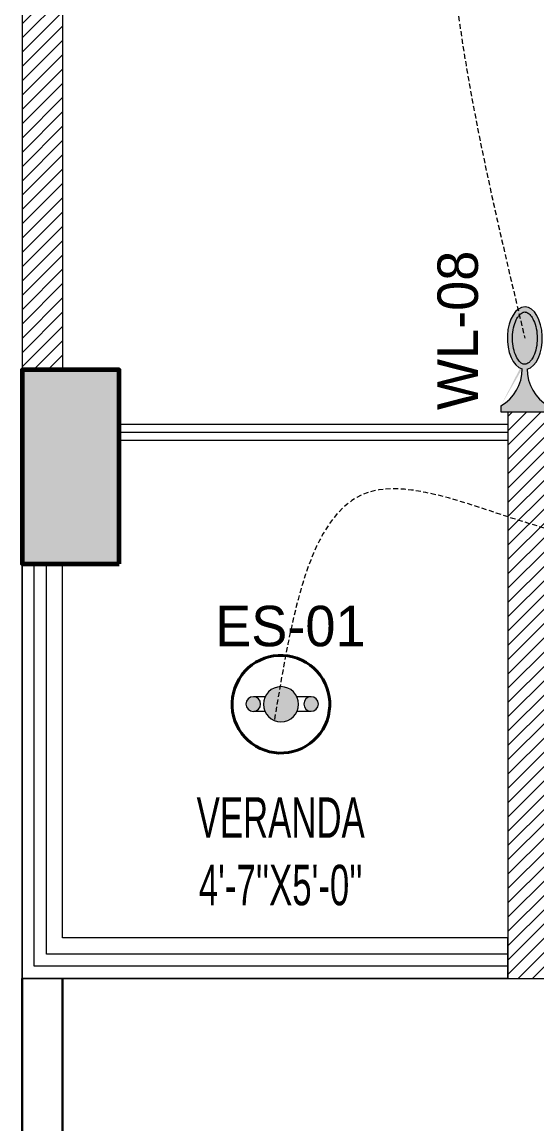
# Model space of a CAD drawing. Header units: inches. Extents: x 109699 to 44449955, y -10987 to 15824140.
# Drawn here: x 197363.4 to 197426.9, y -4267.7 to -4131.5 of the extents above; entities that cross this region are included whole.
import ezdxf

# ---------------------------------------------------------------- set-up
doc = ezdxf.new("R2010")
doc.units = ezdxf.units.IN
doc.header["$LTSCALE"] = 5
doc.header["$MEASUREMENT"] = 0
doc.linetypes.add('DASHED2', pattern=[0.375, 0.25, -0.125])
doc.layers.get('0').update_dxf_attribs({"color": 123})
for name, color, linetype, lineweight in [('@NORMAL', 7, 'Continuous', 5), ('cloumn', 253, 'Continuous', 60), ('E-Con-Point', 5, 'DASHED2', 13), ('E-ES-Energy Saver-Light', 140, 'Continuous', 13), ('E-WL-Wall-Light', 232, 'Continuous', 15), ('glass', 140, 'Continuous', 18), ('ha', 252, 'Continuous', 5), ('Low Height wall --- 2', 252, 'Continuous', 30), ('Low Height wall--1', 252, 'Continuous', 9), ('WALL-1', 8, 'Continuous', 9)]:
    doc.layers.add(name, color=color, linetype=linetype, lineweight=lineweight)
doc.layers.add('T', color=8, linetype='Continuous')
doc.styles.get("Standard").update_dxf_attribs({"font": 'times.ttf'})
doc.styles.add('style2', font='ARIALN.TTF', dxfattribs={"width": 0.75, "height": 3})

# ---------------------------------------------------------------- blocks, each defined once
blk = doc.blocks.new('coloumn-01')
at = {"layer": 'ha'}
h = blk.add_hatch(dxfattribs=at)
h.set_pattern_fill('AR-CONC', color=256, scale=0.5)
h.set_pattern_definition([(49.99999999999999, (0, 0), (3.586300913003767, -0.3137606749129755), [0.375, -4.125]), (355, (0, 0), (-0.693756668065, 3.760960668500059), [0.3, -3.3]), (100.45144446, (0.298858405, -0.02614672), (2.89254423363556, 3.447199954843147), [0.3187009599999999, -3.505710559999999]), (46.18420000000001, (0, 1), (5.336206653357862, -0.8275964039653827), [0.5625, -6.1875]), (96.63563549, (0.444683725, 0.931033465), (4.673309728371142, 4.870593003872752), [0.47805171, -5.258568799999999]), (351.1841639899999, (0, 1), (4.673309725273866, 4.870593001349951), [0.45, -4.950000005]), (21, (0.5, 0.75), (2.984535260592308, -2.013094453326694), [0.375, -4.125]), (326.0000000000001, (0.5, 0.75), (1.216576659607909, 3.625750225234265), [0.3, -3.3]), (71.45144474, (0.74871127, 0.58224213), (4.201111883649856, 1.612655764031769), [0.31870095, -3.50571056]), (37.50000000000001, (0, 0), (0.06079927658645334, 1.664469269156557), [0, -3.26, 0, -3.35, 0, -3.3125]), (7.499999999999999, (0, 0), (1.315347687210743, 1.972058559411801), [0, -1.91, 0, -3.185, 0, -1.2625]), (327.5, (-1.115, 0), (2.669112180862045, -0.1127743586718988), [0, -1.25, 0, -3.9, 0, -5.175]), (317.5, (-1.615, 0), (2.915930846711931, 0.5005249116615886), [0, -1.625, 0, -2.59, 0, -3.675])])
h.paths.add_polyline_path([(32128.44739975178, -2546319.049243456), (32092.44739975178, -2546319.049243456), (32092.44739975178, -2546331.049243456), (32128.44739975178, -2546331.049243456)])
h.paths.add_polyline_path([(32128.44739975189, -2546617.132962178), (32098.44739975189, -2546617.132962178), (32098.44739975189, -2546629.132962178), (32128.44739975189, -2546629.132962178)])
h.paths.add_polyline_path([(31978.51966727065, -2546605.132962178), (31966.51966727065, -2546605.132962178), (31966.51966727065, -2546635.132962178), (31978.51966727065, -2546635.132962178)])
h.paths.add_polyline_path([(31821.20333333506, -2546605.132962178), (31809.20333333506, -2546605.132962178), (31809.20333333506, -2546635.132962178), (31821.20333333506, -2546635.132962178)])
h.paths.add_polyline_path([(31689.20328743063, -2546611.133238418), (31677.20328743063, -2546611.133238418), (31677.20328743063, -2546635.133238418), (31689.20328743063, -2546635.133238418)])
h.paths.add_polyline_path([(31417.20347832461, -2546611.132962178), (31405.20347832461, -2546611.132962178), (31405.20347832461, -2546635.132962178), (31417.20347832461, -2546635.132962178)])
h.paths.add_polyline_path([(31435.20347912709, -2546415.348983645), (31405.20347912709, -2546415.348983645), (31405.20347912709, -2546427.348983645), (31435.20347912709, -2546427.348983645)])
h.paths.add_polyline_path([(31633.74647668525, -2546415.348983645), (31603.74647668525, -2546415.348983645), (31603.74647668525, -2546427.348983645), (31633.74647668525, -2546427.348983645)])
h.paths.add_polyline_path([(31821.20245073218, -2546319.049243455), (31809.20245073218, -2546319.049243455), (31809.20245073218, -2546349.049243455), (31821.20245073218, -2546349.049243455)])
h.paths.add_polyline_path([(31996.51966727068, -2546319.049243455), (31966.51966727068, -2546319.049243455), (31966.51966727068, -2546331.049243455), (31996.51966727068, -2546331.049243455)])
h.paths.add_polyline_path([(31581.74648750067, -2546291.049243452), (31541.74648750067, -2546291.049243452), (31541.74648750067, -2546301.049243452), (31581.74648750067, -2546301.049243452)])
h.paths.add_polyline_path([(31485.74647668505, -2546261.049243452), (31475.74647668505, -2546261.049243452), (31475.74647668505, -2546301.049243452), (31485.74647668505, -2546301.049243452)])
h.paths.add_polyline_path([(31581.74648750064, -2546206.049278549), (31521.74648750064, -2546206.049278549), (31521.74648750064, -2546216.049243455), (31581.74648750064, -2546216.049243455)])
h.paths.add_polyline_path([(31435.20347595899, -2546206.049243455), (31405.20347595899, -2546206.049243455), (31405.20347595899, -2546218.049243455), (31435.20347595899, -2546218.049243455)])
h.paths.add_polyline_path([(31435.20347912709, -2546094.049243455), (31405.20347912709, -2546094.049243455), (31405.20347912709, -2546106.049243455), (31435.20347912709, -2546106.049243455)])
h.paths.add_polyline_path([(31583.74647668522, -2546094.049243455), (31547.74647668522, -2546094.049243455), (31547.74647668522, -2546106.049243455), (31583.74647668522, -2546106.049243455)])
h.paths.add_polyline_path([(31775.41359277777, -2546094.049243455), (31763.41359277777, -2546094.049243455), (31763.41359277777, -2546124.049243455), (31775.41359277777, -2546124.049243455)])
h.paths.add_polyline_path([(32059.80123907101, -2546094.049243455), (32047.80123907101, -2546094.049243455), (32047.80123907101, -2546124.049243455), (32059.80123907101, -2546124.049243455)])
h.paths.add_polyline_path([(32058.06771510976, -2545913.633020405), (32028.06771510976, -2545913.633020405), (32028.06771510976, -2545925.633020405), (32058.06771510976, -2545925.633020405)])
h.paths.add_polyline_path([(32048.06771510973, -2545722.712815279), (32036.06771510973, -2545722.712815279), (32036.06771510973, -2545746.712815279), (32048.06771510973, -2545746.712815279)])
h.paths.add_polyline_path([(31799.41359277774, -2545913.633020405), (31763.41359277774, -2545913.633020405), (31763.41359277774, -2545925.633020405), (31799.41359277774, -2545925.633020405)])
h.paths.add_polyline_path([(31591.53986684192, -2545945.049243456), (31561.31223659915, -2545945.049243456), (31561.31223659915, -2545957.049243456), (31591.53986684192, -2545957.049243456)])
h.paths.add_polyline_path([(31435.20347912709, -2545945.049243456), (31405.20347912709, -2545945.049243456), (31405.20347912709, -2545957.049243456), (31435.20347912709, -2545957.049243456)])
h.paths.add_polyline_path([(31429.2035252499, -2545715.383477275), (31405.2035252499, -2545715.383477275), (31405.2035252499, -2545727.383477275), (31429.2035252499, -2545727.383477275)])
h.paths.add_polyline_path([(31605.53986684192, -2545715.383237123), (31581.53986684192, -2545715.383237123), (31581.53986684192, -2545727.383237123), (31605.53986684192, -2545727.383237123)])
h.paths.add_polyline_path([(31775.41359277774, -2545711.610186095), (31763.41359277774, -2545711.610186095), (31763.41359277774, -2545735.610186095), (31775.41359277774, -2545735.610186095)])
at = {"layer": 'cloumn', "elevation": -16.98928691961896}
blk.add_lwpolyline([(31417.20347832461, -2546635.132962178), (31417.20347832461, -2546611.132962178), (31405.20347832461, -2546611.132962178), (31405.20347832461, -2546635.132962178)], close=True, dxfattribs=at)
blk = doc.blocks.new('E-W-LIGHT')
at = {"linetype": 'ByBlock', "ltscale": 0.5}
h = blk.add_hatch(color=256, dxfattribs=at)
h.dxf.hatch_style = 1
h.set_gradient(color1=(255, 255, 255), color2=(255, 255, 0), name='CYLINDER')
edge = h.paths.add_edge_path()
edge.add_spline(control_points=[(-96.71110423948552, 1.235367220396483), (-96.8976251288622, 1.235367220396483), (-97.08530367817384, 1.204590695443009), (-97.49532330615068, 1.060408411101338), (-97.71769888777162, 0.9452617532663472), (-98.18859363857634, 0.6007580769133996), (-98.4360601757027, 0.3712016227401077), (-98.9274233233457, -0.2076466389563343), (-99.17095937526851, -0.5565722783421756), (-99.79256403547286, -1.649000525487912), (-100.1403411294208, -2.496475964584042), (-100.6655547252501, -4.389078901701514), (-100.8435119435345, -5.433326140728264), (-100.996858843053, -7.577941591604359), (-100.9723680002039, -8.677864733885961), (-100.7253955626443, -10.7881619923927), (-100.5027117058065, -11.79805679996582), (-99.90205506231798, -13.59089832466863), (-99.52349327352754, -14.37265162368595), (-98.79708591162027, -15.46144462183512), (-98.46289770719719, -15.83531695936959), (-97.82402795464219, -16.37320808014224), (-97.52292902289115, -16.53708124557815), (-97.0332651008719, -16.69867335386745), (-96.83300356165012, -16.72444707740215), (-96.42760539585558, -16.70413243760904), (-96.21918910161975, -16.65733367471884), (-95.75858057275782, -16.45705756399432), (-95.50712660475898, -16.30138572900886), (-94.98330090317799, -15.85001415615693), (-94.71221849052682, -15.55449414506236), (-94.18744122004225, -14.82684639582039), (-93.93399672563008, -14.39521060388152), (-93.32240182252819, -13.09860869282319), (-93.0057716383552, -12.13470487732181), (-92.57508722519842, -10.03980369670334), (-92.46055768618565, -8.90959698224412), (-92.45565766659526, -6.646794607945969), (-92.56528275998282, -5.514732191470296), (-92.98715107886524, -3.412587944823316), (-93.29985699109132, -2.443281268231641), (-93.99092435031811, -0.9549615958549695), (-94.34810290115182, -0.3877643056552464), (-95.07582621573985, 0.4836147841888085), (-95.44374809115733, 0.7854262440646148), (-96.01798165069457, 1.105607693885873), (-96.24029005175481, 1.180327462172805), (-96.53763867025813, 1.228459302029147), (-96.62438560181026, 1.235367220396483), (-96.71110423948552, 1.235367220396483)], knot_values=[0, 0, 0, 0, 0.194197829587449, 0.194197829587449, 0.388395659174898, 0.388395659174898, 0.582593488762347, 0.582593488762347, 0.776791318349796, 0.776791318349796, 1.110216687407361, 1.110216687407361, 1.443642056464925, 1.443642056464925, 1.77706742552249, 1.77706742552249, 2.110492794580054, 2.110492794580054, 2.443918163637619, 2.443918163637619, 2.701496175378678, 2.701496175378678, 2.959074187119738, 2.959074187119738, 3.169612053741, 3.169612053741, 3.380149920362263, 3.380149920362263, 3.590687786983526, 3.590687786983526, 3.801225653604789, 3.801225653604789, 4.011763520226051, 4.011763520226051, 4.360140390670959, 4.360140390670959, 4.708517261115867, 4.708517261115867, 5.056894131560775, 5.056894131560775, 5.405271002005684, 5.405271002005684, 5.69307956715584, 5.69307956715584, 5.980888132305996, 5.980888132305996, 6.192897451070847, 6.192897451070847, 6.283185307179586, 6.283185307179586, 6.283185307179586, 6.283185307179586], degree=3, periodic=0)
at = {"layer": 'E-WL-Wall-Light', "linetype": 'ByBlock', "ltscale": 0.5}
h = blk.add_hatch(color=256, dxfattribs=at)
h.dxf.hatch_style = 1
edge = h.paths.add_edge_path()
edge.add_ellipse((-96.71110423948552, -7.740473765769313), major_axis=(0, 10.71660606041263), ratio=0.559300439547623, start_angle=187.7376784571124, end_angle=531.0374031504149)
edge.add_arc((-112.001170541625, -18.46997501720373), 14.35701343791298, -60.53601194170483, 0.5736542653427819, ccw=False)
edge.add_line((-104.9392941575301, -30.97012448799713), (-104.939294157532, -33.06572841662167))
edge.add_line((-104.939294157532, -33.06572841662167), (-88.60969415754215, -33.06572841666017))
edge.add_line((-88.60969415754215, -33.06572841666017), (-88.60969415754002, -30.97012448799946))
edge.add_arc((-81.54781777344922, -18.46997501720374), 14.35701343791298, 179.559619270027, 240.5360119417236, ccw=False)
edge = h.paths.add_edge_path(flags=16)
edge.add_spline(control_points=[(-96.71110423948552, 1.235367220396483), (-96.8976251288622, 1.235367220396483), (-97.08530367817384, 1.204590695443009), (-97.49532330615068, 1.060408411101338), (-97.71769888777162, 0.9452617532663472), (-98.18859363857634, 0.6007580769133996), (-98.4360601757027, 0.3712016227401077), (-98.9274233233457, -0.2076466389563343), (-99.17095937526851, -0.5565722783421756), (-99.79256403547286, -1.649000525487912), (-100.1403411294208, -2.496475964584042), (-100.6655547252501, -4.389078901701514), (-100.8435119435345, -5.433326140728264), (-100.996858843053, -7.577941591604359), (-100.9723680002039, -8.677864733885961), (-100.7253955626443, -10.7881619923927), (-100.5027117058065, -11.79805679996582), (-99.90205506231798, -13.59089832466863), (-99.52349327352754, -14.37265162368595), (-98.79708591162027, -15.46144462183512), (-98.46289770719719, -15.83531695936959), (-97.82402795464219, -16.37320808014224), (-97.52292902289115, -16.53708124557815), (-97.0332651008719, -16.69867335386745), (-96.83300356165012, -16.72444707740215), (-96.42760539585558, -16.70413243760904), (-96.21918910161975, -16.65733367471884), (-95.75858057275782, -16.45705756399432), (-95.50712660475898, -16.30138572900886), (-94.98330090317799, -15.85001415615693), (-94.71221849052682, -15.55449414506236), (-94.18744122004225, -14.82684639582039), (-93.93399672563008, -14.39521060388152), (-93.32240182252819, -13.09860869282319), (-93.0057716383552, -12.13470487732181), (-92.57508722519842, -10.03980369670334), (-92.46055768618565, -8.90959698224412), (-92.45565766659526, -6.646794607945969), (-92.56528275998282, -5.514732191470296), (-92.98715107886524, -3.412587944823316), (-93.29985699109132, -2.443281268231641), (-93.99092435031811, -0.9549615958549695), (-94.34810290115182, -0.3877643056552464), (-95.07582621573985, 0.4836147841888085), (-95.44374809115733, 0.7854262440646148), (-96.01798165069457, 1.105607693885873), (-96.24029005175481, 1.180327462172805), (-96.53763867025813, 1.228459302029147), (-96.62438560181026, 1.235367220396483), (-96.71110423948552, 1.235367220396483)], knot_values=[0, 0, 0, 0, 0.194197829587449, 0.194197829587449, 0.388395659174898, 0.388395659174898, 0.582593488762347, 0.582593488762347, 0.776791318349796, 0.776791318349796, 1.110216687407361, 1.110216687407361, 1.443642056464925, 1.443642056464925, 1.77706742552249, 1.77706742552249, 2.110492794580054, 2.110492794580054, 2.443918163637619, 2.443918163637619, 2.701496175378678, 2.701496175378678, 2.959074187119738, 2.959074187119738, 3.169612053741, 3.169612053741, 3.380149920362263, 3.380149920362263, 3.590687786983526, 3.590687786983526, 3.801225653604789, 3.801225653604789, 4.011763520226051, 4.011763520226051, 4.360140390670959, 4.360140390670959, 4.708517261115867, 4.708517261115867, 5.056894131560775, 5.056894131560775, 5.405271002005684, 5.405271002005684, 5.69307956715584, 5.69307956715584, 5.980888132305996, 5.980888132305996, 6.192897451070847, 6.192897451070847, 6.283185307179586, 6.283185307179586, 6.283185307179586, 6.283185307179586], degree=3, periodic=0)
for p, q in [((-104.9392941575301, -30.97012448799713), (-104.939294157532, -33.06572841662167)), ((-104.939294157532, -33.06572841662167), (-88.60969415754215, -33.06572841666017)), ((-88.60969415754215, -33.06572841666017), (-88.60969415754002, -30.97012448803655))]:
    blk.add_line(p, q)
at = {"linetype": 'ByBlock', "ltscale": 0.5}
for centre, start, end in [((-112.001170541625, -18.46997501720374), 299.4639880582952, 0.5736542653427851), ((-81.54781777344922, -18.46997501720374), 179.4263457346572, 240.5360119417045)]:
    blk.add_arc(centre, 14.35701343791298, start, end, dxfattribs=at)
blk.add_ellipse((-96.71110423948552, -7.740473765769313), major_axis=(0, 10.71660606041263), ratio=0.559300439547623, start_param=3.276640619127039, end_param=9.268351136215248, dxfattribs=at)
blk.add_open_spline([(-96.71110423948552, 1.235367220396483), (-96.8976251288622, 1.235367220396483), (-97.08530367817384, 1.204590695443009), (-97.49532330615068, 1.060408411101338), (-97.71769888777162, 0.9452617532663472), (-98.18859363857634, 0.6007580769133996), (-98.4360601757027, 0.3712016227401077), (-98.9274233233457, -0.2076466389563343), (-99.17095937526851, -0.5565722783421756), (-99.79256403547286, -1.649000525487912), (-100.1403411294208, -2.496475964584042), (-100.6655547252501, -4.389078901701514), (-100.8435119435345, -5.433326140728264), (-100.996858843053, -7.577941591604359), (-100.9723680002039, -8.677864733885961), (-100.7253955626443, -10.7881619923927), (-100.5027117058065, -11.79805679996582), (-99.90205506231798, -13.59089832466863), (-99.52349327352754, -14.37265162368595), (-98.79708591162027, -15.46144462183512), (-98.46289770719719, -15.83531695936959), (-97.82402795464219, -16.37320808014224), (-97.52292902289115, -16.53708124557815), (-97.0332651008719, -16.69867335386745), (-96.83300356165012, -16.72444707740215), (-96.42760539585558, -16.70413243760904), (-96.21918910161975, -16.65733367471884), (-95.75858057275782, -16.45705756399432), (-95.50712660475898, -16.30138572900886), (-94.98330090317799, -15.85001415615693), (-94.71221849052682, -15.55449414506236), (-94.18744122004225, -14.82684639582039), (-93.93399672563008, -14.39521060388152), (-93.32240182252819, -13.09860869282319), (-93.0057716383552, -12.13470487732181), (-92.57508722519842, -10.03980369670334), (-92.46055768618565, -8.90959698224412), (-92.45565766659526, -6.646794607945969), (-92.56528275998282, -5.514732191470296), (-92.98715107886524, -3.412587944823316), (-93.29985699109132, -2.443281268231641), (-93.99092435031811, -0.9549615958549695), (-94.34810290115182, -0.3877643056552464), (-95.07582621573985, 0.4836147841888085), (-95.44374809115733, 0.7854262440646148), (-96.01798165069457, 1.105607693885873), (-96.24029005175481, 1.180327462172805), (-96.53763867025813, 1.228459302029147), (-96.62438560181026, 1.235367220396483), (-96.71110423948552, 1.235367220396483)], degree=3, knots=[0, 0, 0, 0, 0.194197829587449, 0.194197829587449, 0.388395659174898, 0.388395659174898, 0.582593488762347, 0.582593488762347, 0.776791318349796, 0.776791318349796, 1.110216687407361, 1.110216687407361, 1.443642056464925, 1.443642056464925, 1.77706742552249, 1.77706742552249, 2.110492794580054, 2.110492794580054, 2.443918163637619, 2.443918163637619, 2.701496175378678, 2.701496175378678, 2.959074187119738, 2.959074187119738, 3.169612053741, 3.169612053741, 3.380149920362263, 3.380149920362263, 3.590687786983526, 3.590687786983526, 3.801225653604789, 3.801225653604789, 4.011763520226051, 4.011763520226051, 4.360140390670959, 4.360140390670959, 4.708517261115867, 4.708517261115867, 5.056894131560775, 5.056894131560775, 5.405271002005684, 5.405271002005684, 5.69307956715584, 5.69307956715584, 5.980888132305996, 5.980888132305996, 6.192897451070847, 6.192897451070847, 6.283185307179586, 6.283185307179586, 6.283185307179586, 6.283185307179586], dxfattribs=at)
blk = doc.blocks.new('A$C63FA2F8C')
at = {"linetype": 'ByBlock', "ltscale": 0.5}
h = blk.add_hatch(color=256, dxfattribs=at)
h.dxf.hatch_style = 1
h.paths.add_polyline_path([(337.2288066126173, 261.8435315283132, 1), (186.444764951407, 261.8435315283132, 1)])
h.paths.add_polyline_path([(174.7543875355803, 261.112525689078, 1), (111.9624450998782, 261.112525689078, 1)])
h.paths.add_polyline_path([(359.7620794158132, 260.9155295394245, 1), (422.5540218515153, 260.9155295394245, 1)])
at = {"ltscale": 2}
for p, q in [((193.2174023309955, 293.0739176886738), (145.2272237805882, 293.0739176886738)), ((391.274980574695, 293.0739176886738), (330.4561692330288, 293.0739176886738)), ((193.5781424691202, 229.8323706932948), (145.2272237805882, 229.8323706932948)), ((391.274980574695, 229.8323706932948), (330.0954290949041, 229.8323706932948))]:
    blk.add_line(p, q, dxfattribs=at)
for centre, radius in [((261.8367857820122, 261.8435315283132), 75.39202083060518), ((143.3584163177293, 261.112525689078), 31.39597121785105), ((391.1580506336642, 260.9155295394245), 31.39597121785105)]:
    blk.add_circle(centre, radius, dxfattribs=at)
at = {"lineweight": 40}
blk.add_ellipse((261.8367857820122, 261.8435315283132), major_axis=(-89.30196609760064, 189.4862523083066), ratio=0.9999999999956461, start_param=-1.547953900145618, end_param=4.735231407033968, dxfattribs=at)

msp = doc.modelspace()

# ---------------------------------------------------------------- hatches: boundary and pattern name
at = {"layer": '@NORMAL'}
h = msp.add_hatch(dxfattribs=at)
h.set_pattern_fill('ANSI31', scale=10, angle=-7.63333123551244e-14, style=0)
h.set_pattern_definition([(44.99999999999989, (144081.319087721, 2531118.532228567), (-0.8838834764831833, 0.8838834764831855), [])])
h.paths.add_polyline_path([(197368.3561673626, -4115.223450269345), (197363.3561665602, -4115.223450269345), (197363.3561669613, -4174.50720724536), (197368.3561677638, -4174.50720724536)])
h = msp.add_hatch(dxfattribs=at)
h.set_pattern_fill('ANSI31', scale=10, angle=-7.63333123551244e-14, style=0)
h.set_pattern_definition([(44.99999999999984, (180288.0057856818, 2542407.827886132), (-0.8838834764831834, 0.8838834764831853), [])])
h.paths.add_polyline_path([(197452.3561669614, -4244.72345026981), (197428.3561669614, -4244.72345026981), (197428.3561669615, -4179.723417174797), (197423.3561669615, -4179.723450269345), (197423.3561669614, -4249.72345026981), (197452.3561669614, -4249.72345026981)])

# ---------------------------------------------------------------- linework, layer by layer
at = {"layer": '@NORMAL', "color": 13}
msp.add_line((197363.3561669614, -4249.72345026981, -0.1214475790990548), (197368.3561669614, -4249.72345026981, -0.1214475790990548), dxfattribs=at)
at = {"layer": '@NORMAL', "color": 7, "elevation": -0.06254470296178738}
msp.add_lwpolyline([(197363.3561669614, -4192.507093439139), (197363.3561669041, -4192.935373408049)], dxfattribs=at)
at = {"layer": 'E-Con-Point', "ltscale": 0.5}
for points in [[(197415.1611930925, -3999.843173782651, -0.02144757909905337), (197422.3122352509, -3991.868610061942), (197433.4631888991, -3999.292098148429, 16.50546883661989), (197440.7970849471, -3993.660325267058, 16.50546883661989), (197454.9811700844, -3996.038021895194, 0.1503338891205033), (197475.5798501631, -4001.605681491234), (197475.9893030101, -4034.102520537235, 15.6638244300446), (197498.2772134889, -4082.66099635221, 0.01911228683690069), (197433.8552777486, -4085.083108005785, 0.05047494200862701), (197425.4388120144, -4170.603726756263, 0.0006157531017862566)], [(197465.5582481044, -4177.452191576846, -0.02144757909905476), (197436.1101597208, -4195.56272521189), (197405.9816023662, -4189.709378598276), (197394.5024409405, -4217.854241161189, 0.0857903163960998)]]:
    msp.add_spline(points, degree=3, dxfattribs=at)
at = {"layer": 'glass'}
for p, q in [((197375.3561661589, -4181.223454990219, -0.0834037608492828), (197423.3561676359, -4181.223487362991, -0.05195797552096337)), ((197375.3561661589, -4182.223454990219, -0.08340376040743536), (197423.3561669614, -4182.223487362991, -0.05195797552096337)), ((197375.3561661589, -4183.223454990219, -0.08340375996560567), (197423.356166287, -4183.223487362991, -0.05195797552096337))]:
    msp.add_line(p, q, dxfattribs=at)
at = {"layer": 'Low Height wall --- 2'}
for p, q in [((197363.3561669614, -4249.72345026981, -0.1214475790990548), (197363.3561669614, -4289.538033786315, -0.1214475790990548)), ((197368.3561669614, -4249.72345026981, -0.1214475790990548), (197368.3561669614, -4284.859301962568, -0.1214475790990548))]:
    msp.add_line(p, q, dxfattribs=at)
at = {"layer": 'Low Height wall--1'}
for p, q in [((197363.3561669614, -4249.72345026981, -0.1214475790990548), (197363.3561669614, -4183.223486303146, -0.05298745060411392)), ((197364.8561669614, -4248.22345026981, -0.1199033648376115), (197364.8561669614, -4198.507428801413, -0.06872190525549371)), ((197366.3561669614, -4246.72345026981, -0.1183591505761683), (197366.3561669614, -4198.507428801413, -0.06872190525549371)), ((197363.3561669614, -4209.794347767047, -0.08034151941163614), (197363.3561669614, -4249.723450269345, -0.1214475790990548)), ((197423.3561669614, -4244.72345026981, -0.1214475790990548), (197368.3561669613, -4244.72345026981, -0.1214475790990548)), ((197423.3561669614, -4246.72345026981, -0.1214475790990548), (197366.3561669614, -4246.72345026981, -0.1214475790990548)), ((197423.3561669614, -4248.22345026981, -0.1214475790990548), (197364.8561669614, -4248.22345026981, -0.1214475790990548)), ((197423.3561669614, -4249.72345026981, -0.1214475790990548), (197363.3561669614, -4249.72345026981, -0.1214475790990548))]:
    msp.add_line(p, q, dxfattribs=at)
at = {"layer": 'Low Height wall--1', "elevation": -0.02144757909902495}
msp.add_lwpolyline([(197368.3561669614, -4198.507428801413), (197363.3561661589, -4198.507428801413), (197363.3561661589, -4249.72345026981), (197423.3561669614, -4249.72345026981), (197423.3561669615, -4244.723450269781), (197368.3561669615, -4244.723352621366), (197368.3561669614, -4198.507428801413)], dxfattribs=at)
at = {"layer": 'WALL-1'}
for p, q in [((197368.3561669614, -4115.223450269345, 0.02319382338988874), (197368.3561669614, -4174.507428801413, -0.04401447707214245)), ((197363.3561669615, -4120.223287517145, 0.0109951908142649), (197363.3561669614, -4174.507428801413, -0.121447579098826)), ((197423.3561669615, -4179.723450269345, -0.04938424689818532), (197423.3561669614, -4249.723450269345, -0.1214475790990832)), ((197423.3561669614, -4179.723450269345, -0.04938424689818532), (197428.3561669614, -4179.723450269345, -0.1214475790990548)), ((197423.3561669614, -4249.72345026981, -0.1214475790990548), (197452.3561669614, -4249.723450269345, -0.1214475790990548))]:
    msp.add_line(p, q, dxfattribs=at)

# ---------------------------------------------------------------- block references
at = {"layer": '@NORMAL'}
msp.add_blockref('coloumn-01', (165958.1526878368, 2542436.625533376, 16.96783934052013), dxfattribs=at)
at = {"layer": 'E-ES-Energy Saver-Light', "xscale": -0.02880000000004657, "yscale": 0.02880000000004657, "zscale": 0.02880000000004657, "rotation": 180}
msp.add_blockref('A$C63FA2F8C', (197387.7815427503, -4208.302650226558, 0.0857903163960998), dxfattribs=at)
at = {"layer": 'E-WL-Wall-Light', "xscale": 0.3601041968213394, "yscale": 0.3601041968213394, "zscale": 0.3601041968213394}
msp.add_blockref('E-W-LIGHT', (197460.2648897067, -4167.816342695551, 0.0006157531017862566), dxfattribs=at)

# ---------------------------------------------------------------- texts
at = {"layer": 'E-ES-Energy Saver-Light', "insert": (197387.1945459605, -4208.752118576571, 0.0857903163960998), "char_height": 5, "width": 24.08470202641911, "attachment_point": 7}
msp.add_mtext('{\\fCentury Gothic|b0|i0|c0|p34;ES-01}', dxfattribs=at)
at = {"layer": 'E-WL-Wall-Light', "insert": (197419.7214762529, -4159.795513045356, 0.0006157531017862566), "char_height": 5, "width": 24.08470202641911, "attachment_point": 9, "rotation": 89.99999999999993}
msp.add_mtext('{\\fCentury Gothic|b0|i0|c0|p34;WL-08}', dxfattribs=at)
at = {"layer": 'T', "lineweight": 35, "insert": (197395.2931113731, -4240.757335341024, 0.0857903163960998), "char_height": 5, "width": 44.92537410357909, "attachment_point": 8, "style": 'style2'}
msp.add_mtext("VERANDA\\P4'-7''X5'-0''", dxfattribs=at)

doc.saveas('drawing.dxf')
